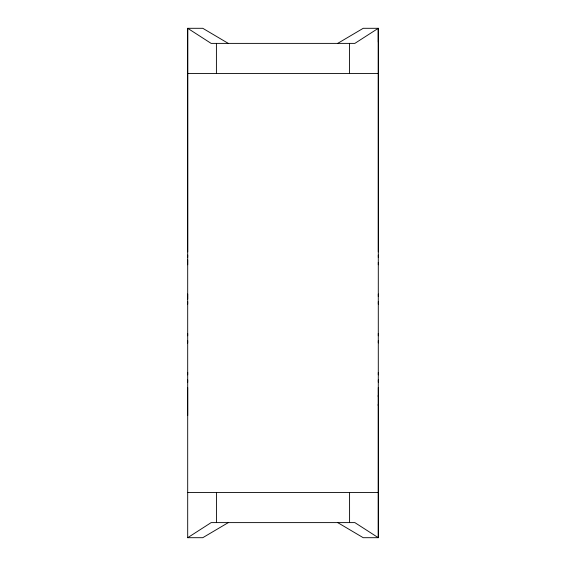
<?xml version="1.0" encoding="UTF-8"?>
<svg xmlns="http://www.w3.org/2000/svg" width="566" height="566" viewBox="0 0 566 566"><rect width="100%" height="100%" fill="white"/><g stroke="black" fill="none" stroke-linecap="round" stroke-linejoin="round"><path stroke-width="0.85" d="M228.296 522.616L202.77 537.7L187.693 537.7L187.7 28.3L202.777 28.3L228.282 43.391M337.697 43.384L363.231 28.3L378.3 28.3L378.293 537.7L363.223 537.7L337.711 522.609M378.3 396.915L378.3 395.443M378.293 382.22L378.293 379.878M378.293 372.52L378.3 374.855M378.293 342.911L378.293 340.647M187.7 257.48L187.707 255.054M187.7 299.06L187.707 294.037M187.707 301.579L187.7 304.091M187.693 374.855L187.707 372.343M187.693 335.787L187.707 333.523M378.307 251.877L378.3 28.3L354.854 43.384L211.132 43.391L187.7 28.3L187.707 251.877M187.693 537.7L211.146 522.616L354.861 522.609L378.293 537.7L378.3 387.54M187.7 73.566L378.307 73.559M187.693 492.434L378.293 492.434M187.7 259.914L187.7 264.768M378.3 255.054L378.3 257.48M378.3 264.768L378.3 262.341M378.3 294.037L378.3 296.549M378.3 304.091L378.3 301.579M378.293 333.36L378.293 335.787M378.3 395.613L378.3 396.115M378.3 404.824L378.3 405.497L378.3 404.025M187.693 343.074L187.707 340.647M187.693 382.39L187.707 379.878M187.693 387.547L187.707 415.564M378.3 28.3L378.3 42.132M349.583 492.434L349.59 522.609M349.569 43.391L349.576 73.566M216.41 43.391L216.41 73.566M216.424 492.434L216.424 522.609"/></g></svg>
